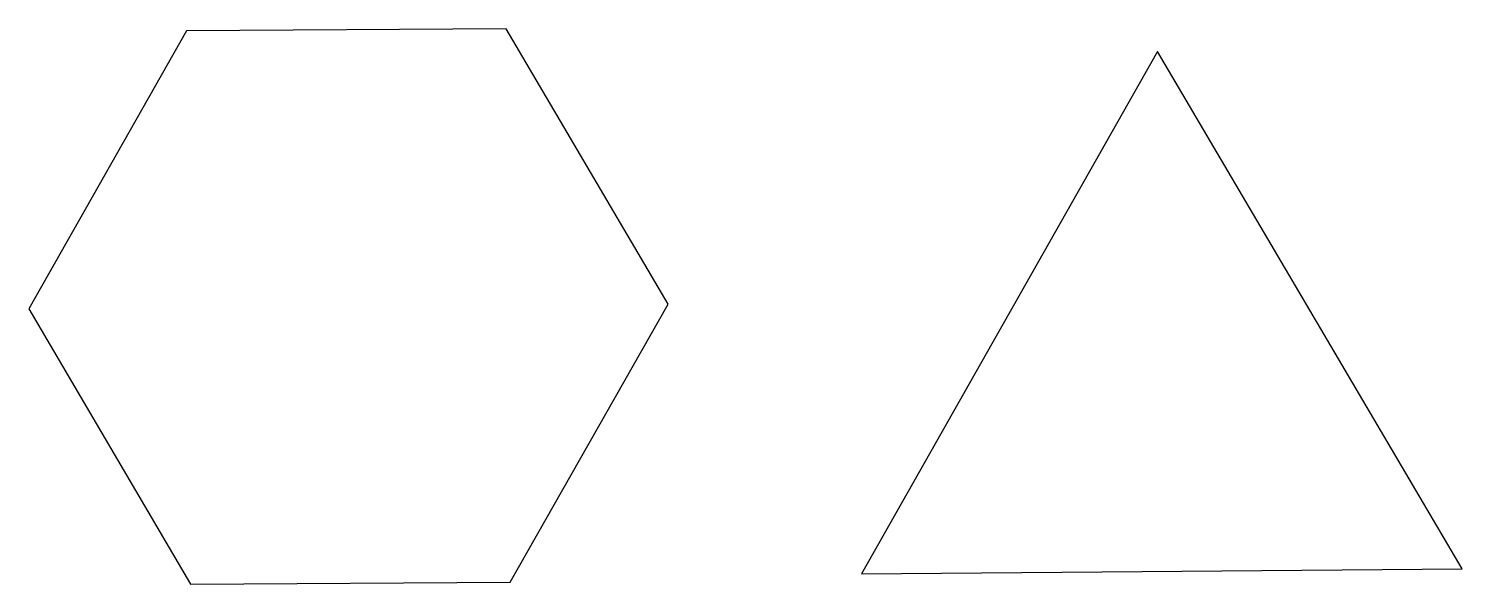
# Model space of a CAD drawing. Header units: millimetres. Extents: x 77 to 2082, y 253 to 1030.
import ezdxf

# ---------------------------------------------------------------- set-up
doc = ezdxf.new("R2010")
doc.units = ezdxf.units.MM

msp = doc.modelspace()

# ---------------------------------------------------------------- linework, layer by layer
for points in [[(303.2, 252.6), (750.3, 255.8), (971, 644.6), (744.7, 1030.2), (297.6, 1027), (76.8, 638.1)], [(1655.7, 998.2), (1241.7, 267.1), (2081.8, 274.1)]]:
    msp.add_lwpolyline(points, close=True)

doc.saveas('drawing.dxf')
